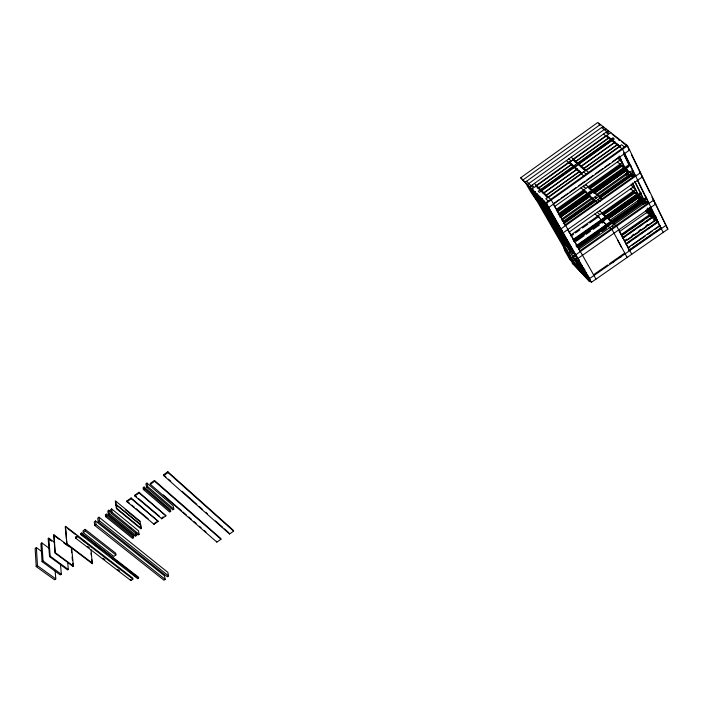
<?xml version="1.0" encoding="UTF-8"?>
<svg xmlns="http://www.w3.org/2000/svg" width="703" height="703" viewBox="0 0 703 703"><rect width="100%" height="100%" fill="white"/><g stroke="black" fill="none" stroke-linecap="round" stroke-linejoin="round"><path stroke-width="1.05" d="M530.422 187.991L520.686 177.78L597.805 122.454L627.533 145.697L667.85 229.178L591.451 282.29L586.46 277.044M600.38 124.475L522.918 180.003L523.612 181.198M610.916 132.709L609.475 133.737L601.557 127.524M532.593 190.047L533.059 189.713M538.023 188.184L571.715 164.124M575.054 161.743L609.106 137.428M49.544 548.586L41.855 542.892L40.879 543.586L42.066 561.679L60.344 574.957L61.328 574.263L60.423 563.63M538.261 188.422L571.961 164.353M575.309 161.962L609.369 137.639M67.646 562.136L68.332 569.544L67.716 569.984L49.535 556.609L48.199 538.603L48.815 538.164L54.764 542.628M53.876 534.755L54.904 552.997L73.024 566.425L73.437 566.135L71.653 548.199L53.876 534.755L55.326 552.699L73.437 566.135M132.902 579.14L77.673 536.617L77.558 535.537L75.458 537.03L75.573 538.111L130.881 580.546L132.902 579.14L132.726 578.059L65.643 526.362L65.23 526.652L66.908 544.465L92.26 563.639L91.03 549.728M41.512 551.354L36.371 547.575L35.15 548.445L36.222 566.609L54.562 579.79L55.792 578.929L55.115 570.388M535.045 191.682L534.57 192.024L549.342 217.71M535.273 191.919L534.807 192.253L549.579 217.948L550.045 217.622M537.268 193.905L536.793 194.239L551.583 219.986L552.048 219.652M537.742 194.371L537.268 194.713L552.057 220.461M543.129 193.211L577.154 168.957M580.529 166.549L614.923 142.032M543.366 193.448L577.409 169.177M580.783 166.778L615.195 142.243M539.755 196.374L539.28 196.717L554.315 222.763L554.79 222.429M618.939 140.345L619.422 140.002M115.705 501.081L115.292 501.38L116.426 508.691L140.872 528.761L141.294 528.463L139.976 521.143L115.705 501.081L116.847 508.392L141.294 528.463M545.537 195.575L579.72 171.224M583.103 168.817L617.665 144.203M545.774 195.812L579.975 171.453L580.195 171.875M583.367 169.045L617.937 144.414M115.828 504.851L116.25 504.543L140.6 524.614L140.872 528.761M99.009 517.223L97.743 518.129L98.209 521.67L167.367 576.75L168.571 575.915L167.859 572.374L99.009 517.223L99.483 520.774L168.571 575.915M111.355 512.25L108.833 510.202L107.814 510.923L108.332 514.447L135.328 536.31L136.329 535.607L135.872 532.962M115.881 505.193L116.303 504.895L140.662 524.965L140.249 525.255M146.918 483.066L145.89 483.796L146.567 487.223L172.815 509.86L173.817 509.148L173.061 505.712L146.918 483.066L147.595 486.494L173.817 509.148M620.292 146.277L585.581 170.987L577.971 164.3L612.199 139.879L620.503 146.707M111.672 508.91L110.652 509.631L111.179 513.155L138.104 535.045L139.106 534.342L138.482 530.827L111.672 508.91L112.19 512.425L139.106 534.342M544.544 201.155L544.069 201.489L559.14 227.658M95.52 520.967L94.264 521.872L94.72 525.422L163.992 580.212L165.187 579.369L164.493 575.819L95.52 520.967L95.986 524.526L165.187 579.369M144.08 487.03L143.052 487.759L143.386 489.49L169.695 512.056L170.706 511.345L170.328 509.622L144.08 487.03L144.414 488.752L170.706 511.345M85.151 529.333L83.051 530.827L83.253 532.619L113.86 556.398L115.916 554.948L115.652 553.156L85.151 529.333L85.353 531.125L115.916 554.948M106.346 514.121L105.336 514.842L105.582 516.617L132.612 538.401L133.614 537.698L133.306 535.932L106.346 514.121L106.601 515.888L133.614 537.698M154.467 480.448L150.17 483.506L150.337 484.323L216.876 542.083L220.962 539.245L220.742 538.419L154.467 480.448L154.634 481.265L220.962 539.245M80.52 533.735L81.53 533.023L138.535 577.225L138.649 577.945L137.683 578.622L80.599 534.456L80.52 533.735L84.843 537.083M134.695 495.299L138.966 492.258L165.952 515.817L161.752 518.77L134.818 495.993L134.695 495.299L136.329 496.678M163.527 474.815L167.832 471.748L233.396 530.334L233.624 531.152L229.529 533.999L163.702 475.632L163.527 474.815L165.961 476.977M126.848 501.002L131.109 497.97L158.237 521.362L154.054 524.306L126.962 501.696L126.848 501.002L129.308 503.058M150.337 484.323L154.634 481.265M143.386 489.49L144.414 488.752M146.567 487.223L147.595 486.494M42.066 561.679L43.059 560.968L41.855 542.892M98.209 521.67L99.483 520.774M108.332 514.447L109.343 513.717L108.833 510.202M80.599 534.456L81.61 533.744L81.53 533.023M105.582 516.617L106.601 515.888M49.535 556.609L50.159 556.17L48.815 538.164M75.573 538.111L77.673 536.617M83.253 532.619L85.353 531.125M126.962 501.696L131.233 498.664L131.109 497.97M134.818 495.993L139.097 492.952L138.966 492.258M520.686 177.78L546.398 203.395L627.533 145.697M66.908 544.465L65.643 526.362M163.702 475.632L168.017 472.565L167.832 471.748M111.179 513.155L112.19 512.425M546.855 203.448L546.372 203.791L530.282 187.754M36.222 566.609L37.461 565.722L36.371 547.575M94.72 525.422L95.986 524.526M553.982 203.264L559.298 199.485M561.073 198.228L568.173 193.184M569.948 191.928L576.152 187.516M578.815 185.618L585.028 181.207M586.803 179.95L593.016 175.539M595.669 173.65L602.77 168.606M604.545 167.349L609.87 163.562M612.533 161.672L618.737 157.261M554.359 206.708L621.267 159.221M556.714 209.046L622.366 162.49L619.703 160.328M556.363 210.601L584.571 190.61M589 187.464L621.065 164.73M556.961 211.049L585.485 190.821M589.052 188.299L621.144 165.548M557.664 211.744L586.232 191.506M589.799 188.975L622.823 165.565M558.147 214.028L624.659 166.91M558.621 214.503L629.642 164.203M568.428 208.062L571.082 206.172M585.265 196.128L587.919 194.248M602.102 184.204L604.765 182.323M618.06 172.912L621.601 170.398M559.157 215.443L630.125 165.187M552.584 220.584L552.119 220.909L566.293 245.575M560.089 215.399L628.148 167.209M553.059 221.067L552.593 221.392L577.145 264.161M561.46 215.118L566.776 211.357M569.439 209.476L573.868 206.331M578.297 203.193L583.622 199.432M586.276 197.552L588.938 195.671M594.255 191.901L600.459 187.508M603.121 185.627L607.55 182.49M611.1 179.977L615.529 176.84M619.079 174.335L624.396 170.565M575.036 205.997L576.82 204.731M610.845 180.653L612.629 179.388M620.687 173.685L622.48 172.42M559.729 216.963L589.984 195.548M593.517 193.044L626.883 169.432M560.291 217.253L589.861 196.322M594.343 193.158L627.498 169.695M560.704 217.122L590.045 196.357M594.492 193.211L626.496 170.565L627.48 172.56L596.408 194.538M554.078 222.517L554.544 222.192M555.08 223.123L554.614 223.449L569.035 248.414M561.785 219.028L591.97 197.684M561.925 220.276L632.252 170.548L633.631 171.673L563.059 221.55M557.365 225.435L556.89 225.768L571.082 250.532M139.976 521.143L139.563 521.433L125.327 509.675M557.839 225.927L557.374 226.261L571.565 251.033L572.022 250.707M567.216 219.301L572.585 215.513M576.161 212.983L581.53 209.186M585.107 206.656L591.364 202.236M602.998 194.019L605.678 192.121M611.944 187.692L615.52 185.161M620.89 181.374L625.362 178.211M629.835 175.047L631.628 173.782M563.586 222.491L595.151 200.188M599.562 197.068L632.34 173.905M563.815 222.385L565.607 221.111M570.089 217.948L574.571 214.784M579.052 211.612L581.741 209.714M588.016 205.276L591.601 202.745M599.668 197.042L601.46 195.777M605.942 192.613L610.424 189.45M614.905 186.277L620.283 182.481M623.869 179.942L627.454 177.411M563.27 223.405L595.459 200.663M599.026 198.141L632.111 174.766M563.771 223.756L634.545 173.764M559.904 228.018L559.43 228.352L573.868 253.423M559.676 228.598L560.142 228.264M564.825 225.118L635.415 175.275M561.679 229.433L561.205 229.767L545.036 213.325M562.215 230.373L561.741 230.707L545.572 214.248M154.757 523.014L156.426 521.837M163.289 516.89L161.611 518.076L161.752 518.77M569.026 232.201L634.501 186.067M570.511 235.215L635.626 189.371L632.972 187.147M571.021 236.111L573.674 234.24M575.449 232.992L579.887 229.872M582.541 228L587.857 224.257M589.632 223.009L597.612 217.394M602.058 214.266L634.299 191.567M602.919 214.266L634.282 192.191M603.666 214.96L635.081 192.859M604.668 216.849L636.927 194.16M572.901 239.679L637.876 193.984M576.249 237.948L580.722 234.811M585.186 231.674L588.763 229.16M592.33 226.647L597.699 222.877M602.163 219.731L605.714 217.236M609.237 214.767L612.752 212.288M616.276 209.81L620.679 206.717M625.969 203L627.726 201.761M633.008 198.044L634.774 196.805M573.376 240.162L641.092 192.56M579.632 236.199L582.304 234.319M587.638 230.566L589.422 229.319M604.536 218.686L606.32 217.438M611.654 213.686L613.438 212.429M619.659 208.053L622.331 206.181M573.885 241.059L641.558 193.501M573.885 241.683L641.408 194.23M576.179 241.322L584.237 235.663M586.021 234.407L590.494 231.269M593.183 229.38L599.448 224.978M602.128 223.088L603.921 221.832M608.359 218.721L640.108 196.409M608.244 218.976L639.537 196.998L640.486 198.914L610.134 220.224M568.797 248.168L569.254 247.851M568.173 249.688L569.957 248.44M575.959 245.857L643.315 198.562M579.175 244.222L583.569 241.138M586.205 239.284L590.608 236.199M595.002 233.115L597.638 231.261M602.04 228.176L605.555 225.707M609.07 223.238L612.629 220.742M616.18 218.246L620.626 215.127M625.96 211.383L628.623 209.512M633.069 206.392L636.619 203.905M640.178 201.41L643.728 198.914M576.442 246.349L646.567 197.139M602.497 228.484L606.083 225.971M610.573 222.816L613.262 220.927M569.351 252.219L572.014 250.347M576.952 247.254L646.47 198.474M577.761 247.315L646.883 198.817M570.045 252.948L572.717 251.076M579.325 246.322L607.752 226.384M579.149 247.605L599.404 233.387M602.049 231.542L606.452 228.449M612.638 224.108L644.677 201.638M571.082 254.758L573.753 252.887M579.351 248.941L647.788 200.953M573.63 253.168L574.087 252.843M579.615 251.006L648.632 202.64M572.822 256.147L575.441 254.31M653.368 201.339L653.843 201.005M576.539 255.47L572.945 257.992L572.242 257.263L653.79 200.056L653.113 199.494M574.298 259.152L576.803 257.403M573.973 259.785L577.558 257.272M574.448 260.4L575.326 259.776L584.896 269.759M572.207 262.966L573.086 262.351L589.94 280.058L589.026 280.69L572.207 262.966L589.536 281.587L590.45 280.954L586.785 277.105M582.515 266.006L576.618 259.864L575.739 260.488L581.627 266.63M572.717 263.853L573.595 263.23L577.998 267.861M577.523 260.962L579.316 259.715M619.51 231.586L647.208 212.209M621.153 234.565L649.862 214.494M621.408 235.382L650.038 215.373L652.586 217.561M622.498 235.127L628.007 231.278M629.651 230.127L636.074 225.645M636.813 225.127L644.141 220.004M645.749 218.879L650.416 215.619M622.348 237.702L652.331 216.761M623.579 237.403L626.276 235.523M628.965 233.642L634.352 229.872M637.946 227.368L642.437 224.231M645.134 222.35L651.417 217.956M622.867 238.185L653.755 216.612L656.98 219.371M624.967 240.408L626.725 239.178M632.006 235.496L633.763 234.266M639.045 230.584L640.802 229.354M646.083 225.672L647.841 224.45M624.598 241.507L655.416 220.004L657.358 221.665M627.436 240.031L632.718 236.34M634.475 235.118L639.756 231.428M641.523 230.206L646.804 226.515M648.561 225.285L655.6 220.373L649.379 207.666M625.758 243.774L657.788 221.445M626.795 243.554L630.336 241.094M632.981 239.24L638.289 235.549M640.055 234.31L645.354 230.619M647.129 229.38L652.428 225.689M654.194 224.45L657.727 221.99M626.276 244.266L658.333 221.911M628.016 247.588L659.994 225.32M628.21 247.957L629.985 246.727M631.76 245.488L645.082 236.208M647.744 234.354L652.191 231.261M654.853 229.406L660.179 225.698M594.202 274.311L607.708 264.908M609.51 263.66L624.818 253.001M628.42 250.496L660.838 227.93M630.24 249.679L638.271 244.099M640.055 242.851L651.646 234.784M653.43 233.545L661.453 227.965M612.603 262.694L614.36 261.472M619.642 257.799L621.408 256.569M37.461 565.722L55.792 578.929M43.059 560.968L61.328 574.263M50.159 556.17L68.332 569.544M48.199 538.603L51.6 541.152M54.316 535.686L59.395 539.526M63.63 542.725L67.866 545.923M67.33 544.166L92.673 563.349M87.55 546.31L89.272 547.637M103.086 558.244L104.817 559.57M117.761 569.518L119.492 570.845M67.804 528.638L75.529 534.588M81.539 539.219L87.55 543.841M95.213 545.115L102.128 550.467M110.766 557.154L120.275 564.518M129.783 571.882L137.56 577.901L137.683 578.622M81.61 533.744L138.649 577.945M612.137 134.291L619.747 140.249M621.768 141.83L622.322 142.27M622.981 142.788L626.021 145.161M598.429 123.71L600.151 125.064M628.939 149.484L629.616 150.011L548.727 207.473L548.138 206.884M605.863 132.331L608.517 134.431L534.385 187.402L532.066 185.109M624.387 146.927L621.593 144.721L545.792 198.685L548.226 201.093M603.473 134.045L622.586 149.212L663.201 232.403M639.879 172.121L640.556 172.674L560.95 228.87L560.361 228.273M629.66 164.81L631.347 166.18M630.942 166.576L629.642 165.53L623.948 153.86M641.883 176.26L642.56 176.813L563.182 232.781L562.593 232.183M109.343 513.717L136.329 535.607M129.835 527.294L131.514 528.665M617.366 161.989L634.967 176.427M619.519 164.335L623.71 167.78M626.232 169.845L629.58 172.595M632.937 175.355L630.758 173.562L632.182 176.462M655.029 203.457L655.697 204.019L577.866 258.502L577.277 257.896M131.769 505.105L134.229 507.162M135.872 508.533L148.175 518.814M131.233 498.664L158.237 521.362M648.263 203.615L630.67 188.764L631.136 189.696M632.814 191.111L637.841 195.364M639.51 196.778L642.858 199.608M644.537 201.023L646.215 202.438M138.772 498.752L159.168 516.002M639.686 198.237L640.486 198.914M139.097 492.952L165.952 515.817M642.322 203.571L643.113 204.248L642.173 202.35M649.221 211.023L650.837 212.403M654.862 215.847L656.479 217.227M665.337 224.793L666.013 225.373L589.395 278.696L588.806 278.072M648.131 211.788L652.156 215.232M667.85 229.178L651.953 197.104M649.177 214.846L652.393 217.614M654.801 219.688L657.542 222.043M163.307 494.912L181.365 510.598M183 512.021L186.286 514.877M188.747 517.013L191.216 519.148M193.677 521.292L196.137 523.427M199.424 526.283L201.067 527.707M204.345 530.563L205.988 531.986M571.135 157.173L588.543 172.42M568.771 158.86L571.258 161.057M575.405 164.722L576.671 165.838M583.481 171.848L586.1 174.159M566.407 160.556L583.657 175.891M168.395 479.138L170.829 481.3M182.2 491.388L196.822 504.359M199.257 506.52L202.499 509.403M205.751 512.285L207.376 513.726M215.496 520.932L222.807 527.417M224.433 528.858L228.493 532.452M168.017 472.565L233.624 531.152M602.304 199.485L585.652 184.502L586.153 185.451M588.534 187.596L591.706 190.451M594.088 192.596L595.669 194.028M585.827 188.404L583.332 186.146L583.841 187.095M595.098 196.814L596.39 197.991M598.086 199.52L600.046 201.295M581.012 187.789L597.524 202.859M583.877 190.891L587.023 193.764M588.596 195.206L595.669 201.673M616.259 225.329L631.742 254.275M616.232 226.067L599.562 210.689L600.046 211.603M602.427 213.8L605.608 216.726M608.78 219.661L610.371 221.129M612.752 223.326L614.334 224.793M597.286 212.288L599.782 214.608M612.058 226.006L613.368 227.227M598.095 215.918L599.492 217.227M611.557 228.616L627.138 257.474L626.514 256.876M595.01 213.897L611.548 229.345M604.158 222.904L605.731 224.38M534.412 183.439L551.231 199.951L596.003 279.126L595.406 278.502M526.565 181.251L533.445 188.079L532.039 189.081L576.908 266.991M537.356 195.214L537.821 195.68M551.047 219.055L551.521 219.529M552.655 221.84L553.129 222.324M557.426 226.7L557.91 227.192M565.774 244.679L566.249 245.171M570.564 249.635L571.047 250.136M575.133 254.143L575.731 254.758M559.711 238.774L575.95 255.576M560.221 239.653L576.469 256.472M574.246 260.04L586.733 273.098M576.293 263.739L588.033 276.033M576.495 264.091L589.703 277.931M581.495 270.26L584.43 273.335M589.527 279.337L572.681 261.639L574.008 263.941M569.325 258.599L576.293 265.927M578.402 268.564L569.94 259.662L564.614 250.453L563.771 247.412M536.82 200.75L531.116 192.525L525.167 182.244L602.981 126.505L603.605 127.77M572.242 262.087L527.443 184.502L605.608 128.552L606.232 129.827M550.115 218.879L564.272 243.493M549.878 218.633L564.043 243.247M574.562 264.53L529.728 186.787L608.253 130.626L608.877 131.9M546.398 203.395L591.451 282.29M590.863 281.675L545.809 202.807L626.856 145.169L629.255 150.134M589.026 280.69L589.536 281.587M576.618 259.864L577.128 260.751M553.876 205.091L565.203 225.118M567.901 229.881L579.764 250.857M617.542 239.925L621.531 247.456M619.229 230.997L629.132 249.899M637.718 200.408L638.684 202.35M619.088 156.488L624.826 168.114M625.784 170.056L627.691 173.905M632.357 183.395L638.139 195.065M639.589 198.035L641.031 200.961M645.855 210.724L647.296 213.65M618.157 157.823L619.598 160.741M625.863 173.404L626.83 175.355M631.171 184.116L633.095 188.017M638.447 198.826L639.879 201.726M647.964 209.889L648.887 211.779M641.611 198.255L642.577 200.206M646.901 208.993L649.3 213.879M640.793 197.35L642.243 200.285M643.21 202.244L644.168 204.195M647.059 210.065L649.95 215.944M619.15 155.961L625.371 168.553M625.855 169.537L628.227 174.344M632.498 183.008L638.675 195.522M649.317 208.185L652.665 215.021M651.33 212.781L652.296 214.74M631.303 174.01L632.252 175.943M635.099 181.743L644.124 200.118M644.915 201.603L645.872 203.554M648.271 208.44L654.502 221.137M634.554 181.295L643.57 199.661M644.37 201.146L645.336 203.097M647.727 207.983L652.525 217.745M623.825 152.595L635.292 176.066M637.208 179.986L648.676 203.457M650.31 206.735L661.101 228.897M650.047 207.262L654.678 216.726M623.877 154.396L629.106 165.091M649.967 207.745L653.667 215.32M649.809 208.053L655.091 218.844M631.593 154.985L649.625 192.279M229.301 533.173L229.529 533.999M216.665 541.257L216.876 542.083M153.913 523.603L154.054 524.306M130.714 579.465L130.881 580.546M91.003 553.164L91.258 555.256M91.759 559.447L92.26 563.639M71.355 549.544L71.671 552.707M72.084 556.925L72.4 560.098M72.708 563.261L73.024 566.425M569.219 161.91L535.677 185.882L540.264 190.399L574.105 166.251L569.219 161.91M606.434 135.31L572.541 159.537L577.462 163.852L611.663 139.449L606.434 135.31M612.954 137.92L538.252 191.234L539.438 192.402L614.308 138.983L612.954 137.92M574.615 166.699L540.739 190.864L547.839 197.842L582.172 173.404L574.615 166.699M542.022 198.633L541.547 198.975L556.354 224.837L557.303 224.995L556.838 225.32L542.022 198.633"/></g></svg>
